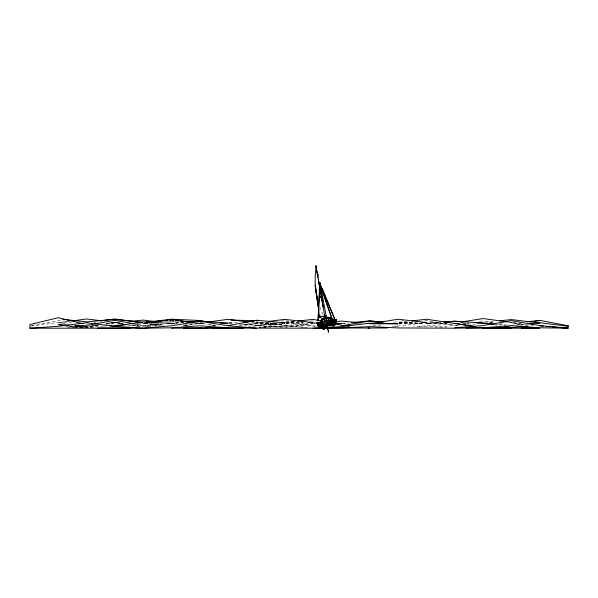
<?xml version="1.0" encoding="UTF-8"?>
<svg xmlns="http://www.w3.org/2000/svg" width="598" height="598" viewBox="0 0 598 598"><rect width="100%" height="100%" fill="white"/><g stroke="black" fill="none" stroke-linecap="round" stroke-linejoin="round"><path stroke-width="0.45" stroke-dasharray="2.99 2.24" d="M317.942 321.41L317.859 323.294L318.114 321.418M328.496 325.671L328.751 324.467M327.913 324.617L327.898 325.761M328.123 326.194L328.354 324.542M329.042 325.925L327.951 325.417L328.25 324.557M329.184 324.393L328.579 326M328.108 325.402L328.444 324.527M329.887 324.266L329.079 326.037M329.782 325.148L330.193 324.213M330.335 324.28L329.251 326.157M330.395 324.707L329.558 325.917L331.673 324.213M330.507 325.529L331.262 324.176M328.736 325.977L329.431 324.348L328.84 325.334M328.87 324.445L328.594 325.08A9.964 9.964 0 0 0 328.339 325.783M327.622 326.261L327.084 326.351L327.517 326.246M329.244 324.385L328.496 325.873M330.709 325.641L331.501 324.318M332.264 324.572L331.337 325.88M317.501 325.514L318.779 324.445L326.942 325.133M331.539 324.467L330.537 325.82M331.838 324.393L330.515 326.03M332.705 324.408L331.531 325.835M331.823 325.746L332.899 324.437M333.236 324.766L332.204 326.052M334.342 325.865L335.082 325.125M333.407 324.744L332.331 325.895M333.961 325.02L332.974 326.142M334.118 325.424L333.542 326.015M333.886 325.439L333.25 325.925L333.535 325.633M334.237 325.903L334.955 325.2M334.424 325.379L333.856 325.97M330.724 324.662L331.143 324.183M333.243 325.185L332.608 325.805M329.289 323.653L317.777 325.686L317.291 323.69L320.027 322.12L321.545 325.02L320.207 322.038L316.634 323.824L316.903 322.905L318.816 321.963M317.844 325.671C316.447 322.419 319.13 322.277 319.736 325.342M317.508 323.6C316.103 326.964 320.685 322.711 322.591 322.785M330.814 324.609L330.074 325.245M333.961 325.125L332.787 326.134M333.594 325.17L332.563 326.074M333.138 325.686L333.669 325.17M330.365 325.97L331.838 324.976M333.437 325.462L332.682 325.858M334.521 324.923L333.691 325.618M333.856 325.903L334.641 325.207M333.916 324.923L333.206 325.521M329.363 325.903L330.163 325.177M330.829 325.775L332.802 324.505M330.559 324.789L331.247 324.258M332.189 324.512L331.479 325.095A13.343 13.343 0 0 0 330.35 325.917M331.86 325.043L332.421 324.587A7.572 7.572 0 0 1 331.509 325.955M329.625 325.723L330.657 324.766M330.664 325.888L332.383 324.587M333.34 324.834L331.965 325.858M333.677 324.766L331.718 326.03M333.273 325.746L334.185 325.133M333.228 324.856L332.421 325.439A27.396 27.396 0 0 0 331.793 325.79M333.407 324.908L332.092 325.783M327.472 325.252C326.172 325.618 327.928 324.804 327.599 325.753M319.168 325.439L318.502 323.099L317.291 323.69L317.919 323.212L318.786 325.506L318.084 323.436M317.291 323.69L317.972 323.309L318.502 325.559L317.725 323.294L318.166 323.025L318.278 323.585M318.629 325.536L318.069 323.271L317.56 323.578L318.106 325.559M318.854 325.245C317.374 322.965 319.414 321.246 320.618 325.185L320.7 325.888M317.904 323.219L318.009 323.907M319.952 325.305L318.906 322.718L320.207 322.038M332.137 325.641L331.546 325.97M319.519 325.379L318.786 323.077L319.452 322.711L320.386 325.222M318.786 323.077L320.094 322.479M317.74 324.31L318.854 323.862M318.024 324.452L316.97 324.856L318.315 324.109M320.827 325.148A4.141 4.141 0 0 1 319.885 322.628L320.625 322.225L321.956 324.946L320.334 322.038L319.698 322.337L321.044 325.11M319.743 322.128L316.634 323.824L320.625 322.187M318.472 324.176L322.957 322.315M317.276 324.729L321.298 322.92M319.138 321.941L316.536 323.271L319.19 322.18M321.328 322.718L319.422 323.518M318.824 323.802L319.706 323.473M321.888 322.726L317.314 324.991L318.166 326.732M321.074 322.135L321.305 322.636L322.434 322.15M321.754 322.524L319.766 323.376L320.543 325.2M318.57 323.914L319.1 323.75M321.089 322.105L317.097 323.742L317.246 324.804M319.347 322.15L317.62 322.853L318.405 325.574L317.643 323.339M317.717 323.413L320.625 322.225M319.885 322.628L320.902 322.217L322.359 324.878M155.6 323.675L143.206 326.381L134.064 325.148M92.032 324.46L86.553 325.462L74.675 325.252M516.926 324.497L521.501 323.675M31.724 325.439L58.223 320.685L70.108 321.604M331.143 323.57L320.715 325.409L320.857 326.007L322.584 326.717M331.225 324.034L318.33 326.59M93.864 324.385L86.553 325.641L74.675 325.693M457.537 325.177L435.606 327.375M466.672 323.615L468.503 323.309M479.469 321.432L483.124 320.812L493.171 322.524M98.431 325.484L86.553 327.42L68.277 326.65M105.741 324.295L120.362 322.285M183.414 325.903L201.683 322.957M127.673 325.865L134.064 324.856M134.984 324.714L141.375 323.712M105.741 323.795L114.876 322.389L123.106 323.682L114.876 322.569L105.741 323.922L114.876 322.815L120.362 322.815M158.739 323.6L143.206 325.94L134.984 324.923M167.874 322.225L171.529 321.672L176.104 321.926M259.255 327.39L284.835 325.992L306.767 327.435L284.835 326.022L259.255 327.39L284.835 323.518M97.519 325.14L86.553 326.77L73.763 327.412M212.649 325.417L214.48 325.148M276.612 323.092L256.512 326.022L248.29 326.65M145.03 326.687L161.482 324.37M147.773 326.672L163.306 324.475M68.277 321.477L58.223 322.868L72.844 322.868M239.148 325.962L268.39 322.367M145.03 323.182L143.206 323.428L147.773 323.428M329.61 323.682L313.165 323.682L284.835 327.42L256.512 325.693L283.011 323.66M516.926 325.035L523.325 324.183M30.812 326.104L58.223 322.501L67.365 323.705M273.869 322.972L256.512 325.26L241.891 324.415M398.141 326.261L392.662 326.628L421.896 323.189M520.581 325.14L526.068 324.445L530.635 325.058M208.994 325.148L214.48 324.452M212.649 325.529L215.392 325.192M261.991 322.187L256.512 322.86L268.39 322.86M95.687 325.125L86.553 326.231L78.331 325.148M407.283 321.455L398.141 322.516L416.417 322.516M399.053 323.361L410.019 322.098M202.602 322.95L195.292 323.309M285.754 322.449L294.889 321.418M281.18 321.029L284.835 320.648L288.49 321.021M485.86 322.18L493.171 321.44M285.754 323.428L298.544 322.165M310.422 320.991L314.989 320.917M372.554 325.903L380.784 325.118M399.053 323.167L410.019 322.135M424.64 320.767L426.471 320.595L459.361 326.112M330.522 324.437L313.165 326.045L284.835 325.402L256.512 322.658L276.612 323.458M314.077 323.6L322.3 322.853M342.4 323.346L346.975 322.942M515.102 322.718L511.447 323.04L520.581 323.04M190.717 323.959L204.426 323.174L195.292 323.002M184.326 322.292L171.529 323.309L179.759 323.309M229.101 323.055L237.324 322.397M239.148 324.983L256.512 323.6L276.612 323.6M161.482 324.071L143.206 325.462L136.807 324.288M393.574 322.21L398.141 321.866L421.896 323.443M136.807 323.884L139.551 323.69M451.139 324.131L413.674 326.68M147.773 323.182L143.206 323.503L147.773 323.503M165.138 321.948L171.529 321.5L180.671 322.957M262.903 327.435L284.835 326.022M313.165 323.682L284.835 325.402L266.559 322.247M419.161 326.68L426.471 326.261L446.571 327.412M67.365 327.383L86.553 326.321L74.675 325.596M463.016 323.473L468.503 323.204M80.154 327.405L95.687 327.398M93.864 322.434L95.687 322.434M109.397 322.434L114.876 322.434L124.018 323.57M489.515 322.457L493.171 322.457M508.704 322.457L525.156 324.318M285.754 322.554L303.111 322.554L299.456 322.128M463.016 323.047L468.503 323.047M229.101 323.129L233.669 323.129M247.37 323.129L256.512 323.129L250.114 322.262M399.053 323.249L421.896 323.249M446.571 323.294L426.471 323.294L441.085 322.232L426.471 323.488L446.571 323.488L426.471 322.599M285.754 323.518L307.678 323.518M399.053 323.473L426.471 323.742M342.4 323.436L348.798 323.503M467.584 324.004L475.814 324.094M314.077 322.651L325.043 322.965M285.754 321.56L295.801 321.948M301.287 322.165L303.111 322.232M282.099 323.682L284.835 323.787L256.512 325.26L241.891 323.944M326.867 326.643L313.165 325.992L285.754 322.03M86.553 324.579L95.687 325.088M98.431 325.245L86.553 326.74L73.763 325.932M180.671 322.18L184.326 322.389M69.189 326.396L86.553 327.39L105.741 326.202L103.917 325.85M65.533 326.65L78.331 327.398M229.101 322.8L233.669 323.204M174.272 323.772L171.529 323.503L174.272 323.892M187.981 325.125L184.326 324.766L187.981 325.26M292.145 321.388L295.801 321.761M401.796 320.678L403.628 320.864M71.02 325.955L84.722 327.42M197.116 322.883L218.135 325.94M144.118 322.913L149.605 323.518M150.517 323.623L164.218 325.133M495.002 324.415L501.393 325.148M498.657 324.422L505.048 325.215M113.052 322.21L122.186 323.712M531.547 325.185L533.379 325.432M509.623 322.21L529.723 325.88M171.529 322.957L177.015 323.727M183.414 325.192L187.981 325.85M326.919 325.013L327.412 325.088M495.002 324.871L496.826 325.155M132.24 325.11L142.294 326.687M189.805 324.415L194.372 325.148M499.569 323.615L505.968 324.707M144.118 322.972L160.563 325.865M130.416 325.14L139.551 326.732M324.497 326.224L322.957 325.491L324.191 326.643M322.935 326.628L321.066 325.858M324.393 326.194L325.088 326.523M322.748 326.65L321.283 325.992M327.435 325.207L327.951 325.417M324.983 325.133L326.538 326.755M323.383 325.409L324.101 325.79A8.865 8.865 0 0 1 325.813 326.77M320.438 326.508L319.825 326.045L320.386 326.568M323.802 326.665L322.382 325.596M323.668 326.792L322.113 325.641M325.08 326.344L323.832 325.334M317.68 325.932L318.869 326.643M322.748 325.529L325.476 326.665M322.315 325.604L325.237 326.695L323.354 324.938M322.374 326.792L321.276 325.932M324.729 325.177L326.605 326.8M322.853 326.829L321.582 325.731M321.679 326.515L320.932 325.85M324.034 326.814L322.584 325.559M320.349 326.814L319.766 326.291M320.58 326.403L320.207 325.977L320.984 326.747M320.842 326.822L319.982 326.015L320.535 326.463M321.365 326.859L320.423 325.94M325.701 326.635L324.385 325.29A8.559 8.559 0 0 1 326.426 326.755M325.761 326.949L324.041 325.305M324.692 324.467L323.383 322.935M323.914 324.602L322.576 322.995M321.455 325.753L323.122 326.568A13.343 13.343 0 0 1 323.802 326.747M319.661 326.074L320.102 326.508M319.795 326.949L319.033 326.187M319.564 326.837L318.928 326.306A6.189 6.189 0 0 0 319.481 326.919M319.855 326.785A6.137 6.137 0 0 1 319.295 326.164L319.795 326.665M319.683 326.665L319.168 326.157L319.556 326.53M325.357 325.065L325.835 325.566A9.964 9.964 0 0 1 326.74 326.755L326.381 324.168M326.007 326.456L324.796 325.17M318.741 326.202L319.429 326.859M322.658 324.826L322.18 324.31A4.904 4.904 0 0 1 321.193 322.098M322.247 324.901L320.543 321.933M319.795 326.433L319.496 326.104L319.997 326.71M319.609 326.523L319.265 326.142M319.452 326.777L318.943 326.202M319.168 326.852L318.599 326.456M322.89 324.781L321.305 322.636M321.821 324.976L320.349 322.344M326.164 326.426L325.043 325.125M325.237 324.37L324.243 322.771M325.783 324.991L327.45 327.928L325.873 324.976M321.305 325.783L321.44 325.94A7.572 7.572 0 0 0 322.038 326.486M323.189 324.729L321.373 322.225M324.542 324.49L324.28 324.168A4.492 4.492 0 0 1 323.428 322.673M325.977 324.961L326.523 325.671M323.144 323.092L324.266 324.542L323.055 322.883M326.501 326.583L325.476 325.05M324.751 324.452L323.697 322.89M320.79 325.155L320.446 324.662A7.445 7.445 0 0 1 319.519 322.427M320.109 324.789L319.235 322.494M321.694 322.277L323.473 324.684L321.799 322.06M320.102 325.275L319.212 322.853L318.106 323.361L318.644 323.04L318.764 324.123M323.78 324.624L322.666 323.144M318.861 325.491L318.839 325.469A6.025 6.025 0 0 1 318.084 323.114L318.831 325.207M318.697 325.521L318.121 324.228M317.874 324.318L318.278 325.394M319.153 325.088L319.354 325.409L318.667 323.241M325.372 324.348L324.684 322.756M324.228 323.099L325.237 325.088M318.839 325.035L318.315 323.78M318.218 325.611L317.493 323.481A5.584 5.584 0 0 0 318.173 325.618L317.972 325.387M322.935 314.563L319.84 307.058M319.28 325.058L318.547 322.823M325.82 323.638L326.052 324.228M325.641 323.63L325.932 324.251M326.314 324.901L326.994 326.71M326.486 324.871L327.024 326.426M318.801 324.191L319.1 325.058M326.568 324.856L327.106 326.575M327.943 325.559L327.607 323.952M328.9 323.727L328.997 324.43M326.897 322.143L327.584 326.082M327.263 324.766L327.435 325.753M326.994 324.064L327.45 326.665M326.979 324.819L327.33 326.792M326.426 322.225L327.248 326.867M322.382 325.11L322.464 325.581M322.105 325.163L322.187 325.626M321.193 325.319L321.276 325.79L321.171 325.327M319.646 322.733L319.743 323.436M317.994 323.406L318.061 324.213M327.659 324.662L327.711 325.738M327.756 325.559L327.749 324.647M334.551 325.192A5.023 5.023 0 0 1 333.774 325.873M329.072 325.305A8.559 8.559 0 0 1 329.857 324.325M334.222 324.901A6.137 6.137 0 0 1 333.123 326.157M334.97 325.282A5.068 5.068 0 0 1 334.2 325.992M334.88 324.856A6.07 6.07 0 0 1 333.804 326.067M329.416 325.671A8.865 8.865 0 0 1 330.298 324.699M333.422 324.796A6.653 6.653 0 0 1 332.383 326.074M334.603 324.886A6.189 6.189 0 0 1 333.505 326.119M319.579 325.103A6.526 6.526 0 0 1 318.749 322.793"/><path stroke-width="0.9" d="M324.535 315.781L324.684 315.273L325.148 315.654M324.55 315.766L324.998 315.654M319.295 289.118L319.25 290.239L319.638 289.133M317.979 320.521L319.511 290.052L318.151 320.528M319.481 288.819L319.975 287.122L319.332 287.735M319.721 282.406L319.833 283.004L319.698 282.316M319.534 282.914L332.234 319.751M319.795 282.839L319.683 282.533M323.668 327.928L323.376 328.803L322.09 328.594A8.021 8.021 0 0 0 323.966 328.646M332.324 319.855L332.196 321.223M324.55 315.879C325.192 315.946 325.192 314.959 324.789 315.871M335.478 322.561L335.53 320.827M335.306 322.382L335.336 320.842M335.77 322.457L335.814 320.842M335.56 322.554L335.433 320.177M327.966 322.315L328.287 319.28M330.761 319.631C334.372 319.026 326.747 317.523 326.142 317.882M329.229 322.389L329.431 321.44M325.88 316.252L325.447 316.335M323.055 328.646L323.922 328.736L324.094 327.906L324.251 329.722L322.666 328.594L323.75 328.653M325.02 315.467L324.43 315.781M331.195 319.728L331.06 320.506M331.494 319.743L330.507 323.443M329.991 318.652L329.804 319.616M319.541 283.452L318.921 282.667L318.607 283.616M318.779 283.781L318.525 283.138L319.048 283.37M319.272 282.891L319.16 282.263M319.638 288.692L320.251 288.475M320.266 287.571L320.289 287.967L319.997 287.01M320.207 292.362L320.065 290.89M320.805 291.577L320.005 291.51L320.139 292.302M320.311 292.467L320.177 292.205M320.663 290.785L320.954 291.719M320.752 291.525L320.147 291.368M321.223 297.64L320.999 296.885L321.642 296.548L321.963 297.154L321.163 297.834L322.001 297.684L321.724 296.107M321.148 297.699C320.222 296.623 322.554 296.481 321.492 297.236L321.133 297.169M321.575 295.965L321.986 297.311M321.664 296.705L321.582 296.227L321.059 296.541M328.227 319.026L328.362 318.39M332.249 322.15L332.555 319.885L331.927 319.751M334.932 323.406L334.94 323.376A6.137 6.137 0 0 1 334.633 324.176M334.035 322.823L334.125 320.035M332.937 323.01L333.071 322.494M327.024 322.875L326.149 317.904C325.267 318.966 320.147 319.392 321.021 321.619C320.154 317.194 331.068 315.273 331.763 319.728L336.181 320.379M329.461 327.921L327.532 328.444L325.708 328.138A7.572 7.572 0 0 1 324.908 327.973M319.325 282.817L319.28 282.249M320.222 287.885L320.199 287.474M320.274 292.041L320.087 291.712L320.326 292.355L320.917 292.25L320.812 290.934M334.76 323.413L334.461 324.153M318.592 283.205L319.1 283.691M319.392 288.049L319.31 287.302M319.444 288.371L319.362 287.892M321.051 297.475L321.066 296.967L321.851 297.542M331.621 323.241L331.83 322.733M335.657 324.258L336.054 323.182L334.245 323.503M318.592 282.525L319.302 282.66M318.644 282.839L318.839 282.196L319.332 282.562M318.674 282.996L319.422 283.033M319.481 287.593L319.399 287.115M319.571 287.847L320.109 287.645L319.452 288.094M320.775 291.024L320.124 290.987L320.057 291.824M321.119 296.862L321.612 296.391M321.246 297.535L321.642 296.548M318.592 282.944L318.442 282.391M319.489 288.012L319.511 287.526M320.969 296.728L320.976 296.07M321.851 296.526L321.036 296.167L321.014 297.176M321.896 297.079L321.163 297.326M318.54 282.63L318.532 282.204M318.801 283.669L318.57 282.787L319.212 282.577M320.005 287.279L319.489 287.369L319.481 288.273M320.124 290.987L320.094 291.473M320.124 291.63L320.722 291.368M324.594 315.722L325.013 316.065L324.393 315.58M320.079 283.519L319.661 283.639L320.124 283.646L326.583 318.278M328.623 328.167L327.988 328.362L328.474 327.876M323.75 318.996L319.549 317.119L320.065 316.626L324.721 316.088L321.298 296.668M328.534 328.182L327.988 328.362L328.594 327.854M320.072 283.631C319.1 283.923 320.491 283.706 319.84 283.519M317.732 274.893L318.016 275.282L317.493 274.355L317.68 275.334M329.251 327.928L328.16 328.242M327.988 328.362L328.93 327.794M322.038 319.519L322.457 319.235M322.075 319.706L322.494 319.422M320.782 320.849L325.686 318.016M321.373 296.414L319.668 283.706M323.316 319.444L322.322 320.005L322.703 320.648M325.058 318.48L323.765 319.197L324.109 319.751M323.271 318.779L325.85 317.583L328.676 317.822M323.309 318.966L325.88 317.77L328.25 317.942M324.497 315.587L324.968 315.497M323.137 322.12L326.142 320.61M326.119 320.468L323.04 321.956M320.154 291.144L320.864 291.248M320.236 292.519L320.976 292.347M325.402 316.103L325.738 316.245M327.779 328.541L328.235 328.227M228.182 325.596L256.512 320.229L284.835 322.86L282.099 322.86M94.776 323.959L114.876 320.281L134.064 323.787M534.291 321.358L539.777 320.364L568.1 325.708M317.508 274.4L318.016 275.282M317.583 274.931L317.837 274.34M325.581 317.441L326.052 317.359M320.678 320.274L321.47 320.139M330.836 318.487L331.628 318.345M332.443 323.099L333.348 322.382A7.445 7.445 0 0 0 333.452 319.967M335.762 322.516L334.312 322.509A6.526 6.526 0 0 0 334.297 320.05L333.744 319.937M328.541 332.04L327.996 330.582M342.4 325.678L369.818 320.976L382.608 322.06M461.193 322.03L483.124 318.54L507.792 321.956M72.844 320.849L86.553 318.958L102.086 320.864M149.605 322.569L171.529 319.624L194.372 322.599M529.723 323.981L539.777 322.703L568.1 326.299M145.949 322.322L171.529 319.175L199.859 320.506L208.082 322.053L228.182 319.302L248.29 322.016M268.39 321.403L284.835 319.392L313.165 322.554L308.598 322.554M100.262 320.79L114.876 319.033L141.375 322.569M411.85 320.924L426.471 319.227L474.894 326.478M210.825 322.008L213.561 321.694M297.632 321.104L313.165 319.339L341.488 325.29L349.71 326.134M382.608 321.986L384.439 321.791M499.569 320.79L511.447 319.579L539.777 323.04L536.122 323.04M129.497 321.403L143.206 320.087L154.172 321.41M171.529 328.19L201.683 328.025M206.258 327.607L208.082 327.442M336.009 321.612L341.488 321.119L360.676 322.883M351.542 322.531L369.818 320.909L379.865 322.001M526.98 321.679L539.777 320.558M145.949 322.217L166.962 320.461M169.705 320.229L173.36 320.274M187.981 322.001L199.859 321.051L228.182 323.212L219.959 323.212M243.715 321.888L253.769 321.089M444.74 322.008L454.794 321.201L483.124 323.047L494.083 324.31M183.414 328.003L313.165 328.19L341.488 327.943L369.818 326.628L398.141 327.943L454.794 328.19L483.124 327.779L511.447 325.589L539.777 327.779L568.1 328.19L568.1 325.491M454.794 327.741L483.124 325.589L511.447 320.655L539.777 325.589L568.1 328.19L559.878 327.525M126.761 324.609L114.876 325.462L116.707 325.581M443.828 322.038L454.794 321.238L463.016 322.06M83.01 323.727L58.223 317.732L29.9 324.579L29.9 328.19L58.223 326.321L86.553 322.771L114.876 326.321L143.206 328.19L171.529 327.809L199.859 325.79L228.182 327.809M322.098 328.608L324.632 328.608M323.346 328.683L325.02 328.586M313.165 328.19L341.488 326.628L369.818 323.212L398.141 323.78L369.818 323.78L398.141 319.227L426.471 322.516L421.896 322.516M527.892 326.762L511.447 327.398L504.136 326.276M199.859 328.19L227.27 327.412M511.447 327.794L465.76 328.003M130.416 328.003L97.519 328.003M243.715 328.003L212.649 328.003M498.657 328.003L483.124 328.19L539.777 328.19L521.501 328.003M327.786 328.025L387.175 328.003M476.726 323.047L483.124 323.047L487.691 323.75M167.874 323.428L171.529 323.428L143.206 321.844L114.876 326.157L109.397 325.85M336.921 323.682L341.488 323.682L336.009 323.107M29.9 328.19L143.206 328.19L171.529 325.79L199.859 321.238L228.182 325.79L256.512 328.19M325.873 316.23L325.305 316.08M334.895 321.395L336.405 321.649M495.914 328.003L511.447 328.19M230.925 320.072L258.336 320.834M331.763 319.728L336.644 320.296L334.932 320.065M332.563 319.616L333.677 319.624M335.642 319.706L336.547 319.743L331.711 319.13M319.018 283.213L318.704 283.841M321.156 297.057L321.874 296.683M69.189 325.26L58.223 324.579L61.878 324.976M138.639 322.352L142.294 322.599M539.777 325.88L543.425 326.179M546.168 326.403L550.736 326.777M552.567 326.927L558.046 327.375M335.553 321.365L336.405 321.432L326.583 320.386M334.574 321.395L326.605 320.528M367.987 328.003L369.818 328.19M176.104 320.678L177.927 320.872M180.671 321.163L183.414 321.447M64.621 325.267L68.277 325.656M62.797 319.317L86.553 321.888L114.876 319.295L142.294 322.344M176.104 320.573L178.839 320.879M180.671 321.074L183.414 321.38M335.179 319.616L331.598 319.168M335.037 320.124L335.523 320.184M489.515 324.034L492.259 324.452M480.381 327.345L483.124 327.779M454.794 323.294L474.894 326.538M480.381 327.42L483.124 327.861M326.149 317.934L331.733 318.913M327.368 328.384L325.163 327.951M325.536 328.377L323.54 328.01M323.04 328.354L322.083 328.063M329.603 317.979L330.821 318.405M329.633 318.166L330.126 318.286M321.664 328.257L320.976 328.055M321.971 328.459L320.588 327.928M322.442 328.444L321.507 328.138M326.074 327.883L327.532 328.444L327.233 328.093M319.9 327.854L321.44 328.459M320.879 328.339L319.908 327.936A5.068 5.068 0 0 0 320.879 328.339A8.021 8.021 0 0 0 321.485 328.496M318.555 283.026L318.622 282.682M319.975 291.077L320.124 291.891M320.887 296.257L321.036 296.81M324.138 320.012L324.475 320.573M324.497 320.722L325.155 322.023M323.727 316.192L324.916 318.644M322.27 288.595L334.955 319.362M321.507 287.204L321.993 288.378M321.956 288.722L334.798 319.429M332.339 319.683L319.706 282.734M319.242 282.338L319.362 282.742M320.109 287.249L320.311 288.131M320.805 291.181L320.924 291.585M331.27 327.913L331.576 328.265M317.934 277.622L316.095 267.201C314.66 277.577 314.698 288.273 317.314 298.469M336.203 321.41L335.747 320.386L335.941 321.403M327.921 327.958L328.19 329.483M328.272 330.53L328.459 332.054M325.798 317.276L325.91 317.949M327.667 327.883L327.756 328.399M325.678 317.986L326.56 322.957M327.45 328.04L327.719 329.565M316.006 266.103L318.682 281.284M318.824 282.084L319.631 286.674M319.683 286.995L319.825 287.78M320.349 290.77L320.491 291.562M320.595 292.168L320.947 294.134M321.268 295.943L323.219 307.043M318.248 279.378L318.555 281.142M319.339 285.597L320.289 290.987M320.438 291.794L320.864 294.209M316.29 294.111L318.428 306.841M318.734 308.658L319.04 310.482M319.952 315.938L320.259 317.755L319.982 315.946M317.187 297.871L315.228 285.224L319.549 317.119M317.463 299.68L317.882 302.394M318.166 304.203L318.442 306.004M336.143 321.485L335.77 320.289A5.584 5.584 0 0 1 335.814 322.509M335.186 320.939A6.025 6.025 0 0 1 335.216 321.769M323.57 328.511A6.137 6.137 0 0 1 321.948 328.13M323.682 328.661A6.07 6.07 0 0 1 322.868 328.638M322.06 328.511A6.07 6.07 0 0 1 320.535 327.936M325.028 328.354A6.653 6.653 0 0 1 323.391 328.085M324.542 321.507A41.165 41.165 0 0 1 324.923 322.21M322.367 328.459A6.189 6.189 0 0 1 320.82 327.876M335.635 323.256L335.598 323.398A6.07 6.07 0 0 1 335.291 324.146L335.59 323.249M315.781 266.005L316.282 266.058L315.781 266.005M325.775 315.804L325.312 315.908L325.611 317.59L326.074 317.508L325.775 315.804M188.893 322.023L185.238 321.642L188.893 321.978"/></g></svg>
